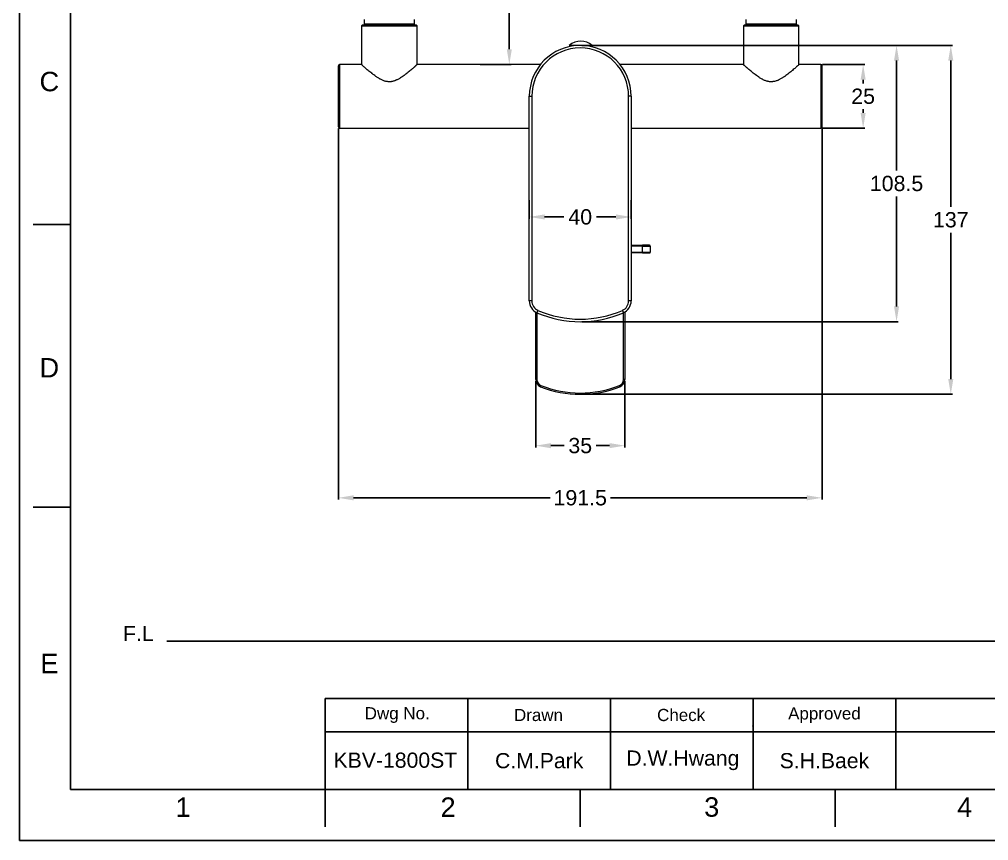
# Model space of a CAD drawing. Extents: x 9631 to 10472, y -18721 to -18126.
# Drawn here: x 9631 to 10011.7, y -18720.7 to -18398.2 of the extents above; entities that cross this region are included whole.
import ezdxf
from ezdxf.enums import TextEntityAlignment as Align

# ---------------------------------------------------------------- set-up
doc = ezdxf.new("R2010")
doc.units = 0
doc.header["$MEASUREMENT"] = 0
doc.layers.get('0').update_dxf_attribs({"linetype": 'CONTINUOUS', "lineweight": 13})
doc.layers.get('Defpoints').update_dxf_attribs({"linetype": 'CONTINUOUS'})
doc.layers.add('5', color=3, linetype='CONTINUOUS', lineweight=9)
for name, color, linetype in [('FORM', 7, 'CONTINUOUS'), ('TEXT', 2, 'CONTINUOUS'), ('벽', 2, 'CONTINUOUS')]:
    doc.layers.add(name, color=color, linetype=linetype)
doc.styles.get("Standard").update_dxf_attribs({"font": 'arial.ttf'})
doc.dimstyles.new('A4', dxfattribs={"dimtxt": 4, "dimasz": 3.5, "dimexe": 0.7, "dimexo": 0.625, "dimgap": 0.5, "dimtad": 1, "dimdec": 1, "dimdsep": 46, "dimtxsty": 'Standard', "dimcen": 2.5, "dimclrd": 5, "dimclre": 5, "dimclrt": 7, "dimadec": 3, "dimazin": 2, "dimtfac": 1, "dimtdec": 1, "dimtmove": 0, "dimatfit": 3, "dimfxl": 1.25, "dimarcsym": 0})

# ---------------------------------------------------------------- blocks, each defined once
blk = doc.blocks.new('*D81')
at = {"layer": '5', "color": 3, "lineweight": -2, "transparency": 16777216}
for p, q in [((9833.81, -18540.28), (9833.81, -18566.28)), ((9868.81, -18540.28), (9868.81, -18566.28)), ((9839.81, -18565.58), (9844.99, -18565.58)), ((9862.81, -18565.58), (9857.63, -18565.58))]:
    blk.add_line(p, q, dxfattribs=at)
at = {"layer": '5', "color": 3, "transparency": 16777216}
for points in [[(9839.81, -18564.58), (9839.81, -18566.58), (9833.81, -18565.58)], [(9862.81, -18564.58), (9862.81, -18566.58), (9868.81, -18565.58)]]:
    blk.add_solid(points, dxfattribs=at)
at = {"layer": 'Defpoints', "color": 0, "transparency": 16777216}
for p in [(9833.81, -18539.66), (9868.81, -18539.66), (9868.81, -18565.58)]:
    blk.add_point(p, dxfattribs=at)
at = {"layer": '5', "color": 4, "transparency": 16777216, "insert": (9851.31, -18565.58), "char_height": 6, "attachment_point": 5}
blk.add_mtext('35', dxfattribs=at)
blk = doc.blocks.new('*D82')
at = {"layer": '5', "color": 3, "lineweight": -2, "transparency": 16777216}
for p, q in [((9756.31, -18441.04), (9756.31, -18586.77)), ((9946.31, -18441.04), (9946.31, -18586.77)), ((9762.31, -18586.07), (9839.44, -18586.07)), ((9940.31, -18586.07), (9863.17, -18586.07))]:
    blk.add_line(p, q, dxfattribs=at)
at = {"layer": '5', "color": 3, "transparency": 16777216}
for points in [[(9762.31, -18585.07), (9762.31, -18587.07), (9756.31, -18586.07)], [(9940.31, -18585.07), (9940.31, -18587.07), (9946.31, -18586.07)]]:
    blk.add_solid(points, dxfattribs=at)
at = {"layer": 'Defpoints', "color": 0, "transparency": 16777216}
for p in [(9756.31, -18440.42), (9946.31, -18440.42), (9946.31, -18586.07)]:
    blk.add_point(p, dxfattribs=at)
at = {"layer": '5', "color": 4, "transparency": 16777216, "insert": (9851.31, -18586.07), "char_height": 6, "attachment_point": 5}
blk.add_mtext('191.5', dxfattribs=at)
blk = doc.blocks.new('*D83')
at = {"layer": '5', "color": 3, "lineweight": -2, "transparency": 16777216}
for p, q in [((9812.06, -18344.91), (9824.15, -18344.91)), ((9823.45, -18350.91), (9823.45, -18375.4)), ((9823.45, -18409.92), (9823.45, -18385.43)), ((9812.06, -18415.92), (9824.15, -18415.92))]:
    blk.add_line(p, q, dxfattribs=at)
at = {"layer": '5', "color": 3, "transparency": 16777216}
for points in [[(9822.45, -18350.91), (9824.45, -18350.91), (9823.45, -18344.91)], [(9822.45, -18409.92), (9824.45, -18409.92), (9823.45, -18415.92)]]:
    blk.add_solid(points, dxfattribs=at)
at = {"layer": 'Defpoints', "color": 0, "transparency": 16777216}
for p in [(9811.44, -18344.91), (9823.45, -18344.91), (9811.44, -18415.92)]:
    blk.add_point(p, dxfattribs=at)
at = {"layer": '5', "color": 4, "transparency": 16777216, "insert": (9823.45, -18380.41), "char_height": 6, "attachment_point": 5}
blk.add_mtext('71', dxfattribs=at)
blk = doc.blocks.new('*D84')
at = {"layer": '5', "color": 3, "lineweight": -2, "transparency": 16777216}
for p, q in [((9946.43, -18415.92), (9963.13, -18415.92)), ((9962.43, -18421.92), (9962.43, -18423.35)), ((9962.43, -18434.92), (9962.43, -18433.48)), ((9946.43, -18440.92), (9963.13, -18440.92))]:
    blk.add_line(p, q, dxfattribs=at)
at = {"layer": '5', "color": 3, "transparency": 16777216}
for points in [[(9961.43, -18421.92), (9963.43, -18421.92), (9962.43, -18415.92)], [(9961.43, -18434.92), (9963.43, -18434.92), (9962.43, -18440.92)]]:
    blk.add_solid(points, dxfattribs=at)
at = {"layer": 'Defpoints', "color": 0, "transparency": 16777216}
for p in [(9945.81, -18415.92), (9962.43, -18415.92), (9945.81, -18440.92)]:
    blk.add_point(p, dxfattribs=at)
at = {"layer": '5', "color": 4, "transparency": 16777216, "insert": (9962.43, -18428.42), "char_height": 6, "attachment_point": 5}
blk.add_mtext('25', dxfattribs=at)
blk = doc.blocks.new('*D85')
at = {"layer": '5', "color": 3, "lineweight": -2, "transparency": 16777216}
for p, q in [((9851.93, -18408.42), (9976.25, -18408.42)), ((9975.55, -18414.42), (9975.55, -18457.6)), ((9975.55, -18510.92), (9975.55, -18467.73)), ((9851.93, -18516.92), (9976.25, -18516.92))]:
    blk.add_line(p, q, dxfattribs=at)
at = {"layer": '5', "color": 3, "transparency": 16777216}
for points in [[(9974.55, -18414.42), (9976.55, -18414.42), (9975.55, -18408.42)], [(9974.55, -18510.92), (9976.55, -18510.92), (9975.55, -18516.92)]]:
    blk.add_solid(points, dxfattribs=at)
at = {"layer": 'Defpoints', "color": 0, "transparency": 16777216}
for p in [(9851.31, -18408.42), (9851.31, -18516.92), (9975.55, -18516.92)]:
    blk.add_point(p, dxfattribs=at)
at = {"layer": '5', "color": 4, "transparency": 16777216, "insert": (9975.55, -18462.67), "char_height": 6, "attachment_point": 5}
blk.add_mtext('108.5', dxfattribs=at)
blk = doc.blocks.new('*D86')
at = {"layer": '5', "color": 3, "lineweight": -2, "transparency": 16777216}
for p, q in [((9851.93, -18408.42), (9997.56, -18408.42)), ((9996.86, -18414.42), (9996.86, -18471.85)), ((9996.86, -18539.42), (9996.86, -18481.98)), ((9851.93, -18545.42), (9997.56, -18545.42))]:
    blk.add_line(p, q, dxfattribs=at)
at = {"layer": '5', "color": 3, "transparency": 16777216}
for points in [[(9995.86, -18414.42), (9997.86, -18414.42), (9996.86, -18408.42)], [(9995.86, -18539.42), (9997.86, -18539.42), (9996.86, -18545.42)]]:
    blk.add_solid(points, dxfattribs=at)
at = {"layer": 'Defpoints', "color": 0, "transparency": 16777216}
for p in [(9851.31, -18408.42), (9996.86, -18408.42), (9851.31, -18545.42)]:
    blk.add_point(p, dxfattribs=at)
at = {"layer": '5', "color": 4, "transparency": 16777216, "insert": (9996.86, -18476.92), "char_height": 6, "attachment_point": 5}
blk.add_mtext('137', dxfattribs=at)
blk = doc.blocks.new('*D87')
at = {"layer": '5', "color": 3, "lineweight": -2, "transparency": 16777216}
for p, q in [((9831.31, -18469.23), (9831.31, -18476.49)), ((9871.31, -18469.23), (9871.31, -18476.49)), ((9837.31, -18475.79), (9844.9, -18475.79)), ((9865.31, -18475.79), (9857.72, -18475.79))]:
    blk.add_line(p, q, dxfattribs=at)
at = {"layer": '5', "color": 3, "transparency": 16777216}
for points in [[(9837.31, -18474.79), (9837.31, -18476.79), (9831.31, -18475.79)], [(9865.31, -18474.79), (9865.31, -18476.79), (9871.31, -18475.79)]]:
    blk.add_solid(points, dxfattribs=at)
at = {"layer": 'Defpoints', "color": 0, "transparency": 16777216}
for p in [(9831.31, -18468.6), (9871.31, -18468.6), (9871.31, -18475.79)]:
    blk.add_point(p, dxfattribs=at)
at = {"layer": '5', "color": 4, "transparency": 16777216, "insert": (9851.31, -18475.79), "char_height": 6, "attachment_point": 5}
blk.add_mtext('40', dxfattribs=at)

msp = doc.modelspace()

# ---------------------------------------------------------------- linework, layer by layer
at = {"linetype": 'Continuous', "lineweight": 18}
for p, q in [((9766.41, -18398.22), (9766.41, -18400.12)), ((9786.21, -18400.12), (9786.21, -18398.22)), ((9916.41, -18398.22), (9916.41, -18400.12)), ((9936.21, -18400.12), (9936.21, -18398.22)), ((9765.71, -18400.42), (9765.41, -18400.72)), ((9765.41, -18400.72), (9776.31, -18400.72)), ((9765.41, -18400.72), (9765.41, -18415.94)), ((9776.31, -18400.42), (9765.71, -18400.42)), ((9766.41, -18400.12), (9766.71, -18400.42)), ((9776.31, -18400.12), (9766.41, -18400.12)), ((9786.21, -18400.12), (9776.31, -18400.12)), ((9786.91, -18400.42), (9776.31, -18400.42)), ((9776.31, -18400.72), (9787.21, -18400.72)), ((9785.91, -18400.42), (9786.21, -18400.12)), ((9787.21, -18400.72), (9786.91, -18400.42)), ((9787.21, -18415.94), (9787.21, -18400.72)), ((9915.71, -18400.42), (9915.41, -18400.72)), ((9915.41, -18400.72), (9926.31, -18400.72)), ((9915.41, -18400.72), (9915.41, -18415.94)), ((9926.31, -18400.42), (9915.71, -18400.42)), ((9916.41, -18400.12), (9916.71, -18400.42)), ((9926.31, -18400.12), (9916.41, -18400.12)), ((9936.21, -18400.12), (9926.31, -18400.12)), ((9936.91, -18400.42), (9926.31, -18400.42)), ((9926.31, -18400.72), (9937.21, -18400.72)), ((9935.91, -18400.42), (9936.21, -18400.12)), ((9937.21, -18400.72), (9936.91, -18400.42)), ((9937.21, -18415.93), (9937.21, -18400.72)), ((9849.98, -18408.46), (9847, -18408.46)), ((9847.95, -18408.46), (9847.95, -18408.7)), ((9856.02, -18408.46), (9852.63, -18408.46)), ((9855.07, -18408.77), (9855.07, -18408.46)), ((9756.31, -18440.42), (9756.31, -18416.42)), ((9765.41, -18415.92), (9756.81, -18415.92)), ((9835.67, -18415.92), (9787.21, -18415.92)), ((9915.41, -18415.92), (9866.95, -18415.92)), ((9945.81, -18415.92), (9937.21, -18415.92)), ((9946.31, -18428.42), (9946.31, -18416.42)), ((9831.31, -18508.78), (9831.31, -18428.42)), ((9871.31, -18428.42), (9871.31, -18508.78)), ((9946.31, -18440.42), (9946.31, -18428.42)), ((9756.81, -18440.92), (9831.31, -18440.92)), ((9871.31, -18440.92), (9945.81, -18440.92)), ((9871.31, -18486.92), (9875.81, -18486.92)), ((9875.81, -18489.92), (9871.31, -18489.92)), ((9878.51, -18486.92), (9875.81, -18486.92)), ((9875.81, -18489.92), (9878.51, -18489.92)), ((9878.81, -18487.22), (9878.81, -18489.62)), ((9833.81, -18539.66), (9833.81, -18513.11)), ((9868.81, -18513.11), (9868.81, -18539.66))]:
    msp.add_line(p, q, dxfattribs=at)
at = {"linetype": 'Continuous', "lineweight": 13}
for p, q in [((9756.81, -18415.92), (9756.81, -18440.92)), ((9945.81, -18415.92), (9945.81, -18428.42)), ((9831.31, -18428.42), (9832.31, -18428.42)), ((9832.31, -18428.42), (9832.31, -18508.78)), ((9871.31, -18428.42), (9870.31, -18428.42)), ((9870.31, -18508.78), (9870.31, -18428.42)), ((9945.81, -18428.42), (9945.81, -18440.92)), ((9875.81, -18487.22), (9871.31, -18487.22)), ((9871.31, -18489.62), (9875.81, -18489.62)), ((9875.81, -18487.22), (9875.81, -18486.92)), ((9875.81, -18489.62), (9875.81, -18487.22)), ((9875.81, -18487.22), (9878.81, -18487.22)), ((9875.81, -18489.92), (9875.81, -18489.62)), ((9875.81, -18489.62), (9878.81, -18489.62)), ((9832.31, -18508.78), (9831.31, -18508.78)), ((9871.31, -18508.78), (9870.31, -18508.78)), ((9834.71, -18512.45), (9834.31, -18513.37)), ((9834.31, -18513.37), (9834.31, -18539.66)), ((9867.91, -18512.45), (9868.31, -18513.37)), ((9868.31, -18539.66), (9868.31, -18513.37)), ((9833.81, -18539.66), (9834.31, -18539.66)), ((9868.81, -18539.66), (9868.31, -18539.66)), ((9835.71, -18542.45), (9835.89, -18541.98)), ((9866.91, -18542.45), (9866.73, -18541.98))]:
    msp.add_line(p, q, dxfattribs=at)
at = {"linetype": 'Continuous', "lineweight": 18}
for centre, radius, start, end in [((9851.51, -18413.6), 6.84, 48.7229, 131.2771), ((9851.31, -18428.42), 20, 0, 180), ((9756.81, -18416.42), 0.5, 90, 180), ((9945.81, -18416.42), 0.5, 0, 90), ((9756.81, -18440.42), 0.5, 180, 270), ((9945.81, -18440.42), 0.5, 270, 0), ((9878.51, -18487.22), 0.3, 0, 90), ((9878.51, -18489.62), 0.3, 270, 0), ((9836.31, -18508.78), 5, 180, 246.4218), ((9866.31, -18508.78), 5, 293.5782, 0), ((9851.31, -18474.42), 42.5, 246.4218, 293.5782), ((9836.81, -18539.66), 3, 180, 248.4638), ((9865.81, -18539.66), 3, 291.5362, 0), ((9851.31, -18502.92), 42.5, 248.4638, 291.5362)]:
    msp.add_arc(centre, radius, start, end, dxfattribs=at)
at = {"linetype": 'Continuous', "lineweight": 13}
for centre, radius, start, end in [((9851.31, -18428.42), 19, 0, 180), ((9836.31, -18508.78), 4, 180, 246.4218), ((9866.31, -18508.78), 4, 293.5782, 0), ((9851.31, -18474.42), 41.5, 246.4218, 293.5782), ((9836.81, -18539.66), 2.5, 180, 248.4638), ((9865.81, -18539.66), 2.5, 291.5362, 0), ((9851.31, -18502.92), 42, 248.4638, 291.5362)]:
    msp.add_arc(centre, radius, start, end, dxfattribs=at)
at = {"linetype": 'Continuous', "lineweight": 18}
for points, knots in [([(9787.21, -18415.92), (9787.21, -18415.92), (9787.21, -18415.92), (9787.2, -18415.94), (9787.18, -18415.95), (9787.16, -18415.97), (9787.16, -18415.98), (9787.15, -18415.99), (9787.15, -18415.99), (9787.13, -18416.01), (9787.12, -18416.02), (9787.05, -18416.09), (9786.98, -18416.16), (9786.8, -18416.32), (9786.69, -18416.42), (9786.54, -18416.57), (9786.51, -18416.6), (9786.44, -18416.66), (9786.34, -18416.75), (9786.23, -18416.85), (9785.99, -18417.06), (9785.83, -18417.21), (9785.55, -18417.45), (9785.46, -18417.53), (9785.34, -18417.63), (9785.31, -18417.66), (9785.26, -18417.7), (9785.24, -18417.72), (9785.16, -18417.78), (9785.11, -18417.83), (9784.86, -18418.05), (9784.64, -18418.23), (9784.2, -18418.6), (9783.96, -18418.8), (9783.48, -18419.19), (9783.23, -18419.38), (9782.84, -18419.69), (9782.71, -18419.79), (9782.51, -18419.94), (9782.44, -18419.99), (9782.3, -18420.09), (9782.23, -18420.14), (9781.89, -18420.4), (9781.6, -18420.6), (9781.17, -18420.89), (9781.02, -18420.99), (9780.72, -18421.18), (9780.56, -18421.27), (9780.25, -18421.46), (9780.1, -18421.55), (9779.78, -18421.72), (9779.61, -18421.81), (9779.28, -18421.97), (9779.11, -18422.05), (9778.89, -18422.14), (9778.85, -18422.16), (9778.76, -18422.2), (9778.71, -18422.21), (9778.58, -18422.27), (9778.49, -18422.3), (9778.22, -18422.39), (9778.04, -18422.45), (9777.67, -18422.55), (9777.48, -18422.59), (9777.2, -18422.64), (9777.1, -18422.66), (9776.95, -18422.67), (9776.91, -18422.68), (9776.81, -18422.69), (9776.76, -18422.69), (9776.52, -18422.71), (9776.32, -18422.71), (9775.94, -18422.7), (9775.75, -18422.69), (9775.46, -18422.65), (9775.32, -18422.63), (9775.18, -18422.6), (9775.08, -18422.58), (9775.03, -18422.57), (9774.8, -18422.51), (9774.61, -18422.46), (9774.25, -18422.35), (9774.07, -18422.28), (9773.72, -18422.14), (9773.55, -18422.07), (9773.21, -18421.91), (9773.04, -18421.83), (9772.83, -18421.72), (9772.79, -18421.69), (9772.71, -18421.65), (9772.59, -18421.58), (9772.47, -18421.52), (9772.23, -18421.38), (9772.07, -18421.28), (9771.77, -18421.09), (9771.61, -18421), (9771.32, -18420.8), (9771.17, -18420.7), (9770.74, -18420.41), (9770.46, -18420.2), (9770.05, -18419.9), (9769.92, -18419.8), (9769.72, -18419.65), (9769.66, -18419.6), (9769.56, -18419.52), (9769.53, -18419.49), (9769.46, -18419.44), (9769.17, -18419.22), (9768.89, -18418.99), (9768.42, -18418.61), (9768.2, -18418.42), (9767.76, -18418.05), (9767.55, -18417.88), (9767.26, -18417.62), (9767.16, -18417.54), (9767.02, -18417.41), (9766.98, -18417.37), (9766.89, -18417.29), (9766.84, -18417.25), (9766.62, -18417.06), (9766.46, -18416.92), (9766.17, -18416.66), (9766.04, -18416.54), (9765.87, -18416.38), (9765.82, -18416.33), (9765.75, -18416.26), (9765.72, -18416.24), (9765.68, -18416.2), (9765.66, -18416.18), (9765.56, -18416.09), (9765.5, -18416.03), (9765.43, -18415.95), (9765.41, -18415.92), (9765.41, -18415.92)], [0, 0, 0, 0, 0.009174, 0.009174, 0.024671, 0.024671, 0.028545, 0.028545, 0.032419, 0.032419, 0.040168, 0.040168, 0.071161, 0.071161, 0.102154, 0.102154, 0.109903, 0.109903, 0.117651, 0.133148, 0.133148, 0.164141, 0.164141, 0.179638, 0.179638, 0.183512, 0.183512, 0.187386, 0.187386, 0.195134, 0.195134, 0.226128, 0.226128, 0.257121, 0.257121, 0.288114, 0.288114, 0.303611, 0.303611, 0.311359, 0.311359, 0.319108, 0.319108, 0.350101, 0.350101, 0.365598, 0.365598, 0.381094, 0.381094, 0.396591, 0.396591, 0.412088, 0.412088, 0.427584, 0.427584, 0.431459, 0.431459, 0.435333, 0.435333, 0.443081, 0.443081, 0.458578, 0.458578, 0.474074, 0.474074, 0.481823, 0.481823, 0.485697, 0.485697, 0.489571, 0.489571, 0.505068, 0.505068, 0.520564, 0.520564, 0.528313, 0.532187, 0.532187, 0.536061, 0.536061, 0.551558, 0.551558, 0.567054, 0.567054, 0.582551, 0.582551, 0.598048, 0.598048, 0.601922, 0.601922, 0.605796, 0.613544, 0.613544, 0.629041, 0.629041, 0.644538, 0.644538, 0.660034, 0.660034, 0.691028, 0.691028, 0.706524, 0.706524, 0.714273, 0.714273, 0.718147, 0.718147, 0.722021, 0.753014, 0.753014, 0.784008, 0.784008, 0.815001, 0.815001, 0.830498, 0.830498, 0.838246, 0.838246, 0.845994, 0.845994, 0.876988, 0.876988, 0.907981, 0.907981, 0.923478, 0.923478, 0.931226, 0.931226, 0.938974, 0.938974, 0.969968, 0.969968, 1, 1, 1, 1]), ([(9937.21, -18415.92), (9937.21, -18415.92), (9937.19, -18415.95), (9937.14, -18416), (9937.11, -18416.03), (9937.08, -18416.06), (9937.07, -18416.07), (9937.05, -18416.09), (9937.03, -18416.11), (9937, -18416.14), (9936.9, -18416.23), (9936.81, -18416.32), (9936.64, -18416.47), (9936.58, -18416.53), (9936.48, -18416.62), (9936.43, -18416.66), (9936.38, -18416.71), (9936.34, -18416.74), (9936.33, -18416.76), (9936.16, -18416.91), (9936, -18417.05), (9935.66, -18417.35), (9935.48, -18417.52), (9935.08, -18417.85), (9934.88, -18418.03), (9934.63, -18418.24), (9934.6, -18418.26), (9934.55, -18418.31), (9934.52, -18418.33), (9934.44, -18418.4), (9934.27, -18418.55), (9934.09, -18418.69), (9933.74, -18418.98), (9933.49, -18419.18), (9932.99, -18419.58), (9932.72, -18419.78), (9932.19, -18420.18), (9931.91, -18420.38), (9931.55, -18420.63), (9931.47, -18420.68), (9931.33, -18420.78), (9931.25, -18420.83), (9931.03, -18420.98), (9930.88, -18421.08), (9930.57, -18421.27), (9930.41, -18421.36), (9930.1, -18421.55), (9929.94, -18421.64), (9929.61, -18421.81), (9929.44, -18421.89), (9929.19, -18422.01), (9929.1, -18422.05), (9928.93, -18422.13), (9928.84, -18422.16), (9928.58, -18422.27), (9928.4, -18422.33), (9928.04, -18422.45), (9927.85, -18422.5), (9927.48, -18422.59), (9927.29, -18422.63), (9927.05, -18422.66), (9927, -18422.67), (9926.9, -18422.68), (9926.76, -18422.69), (9926.62, -18422.7), (9926.33, -18422.71), (9926.13, -18422.71), (9925.75, -18422.69), (9925.56, -18422.66), (9925.28, -18422.62), (9925.18, -18422.6), (9925.04, -18422.57), (9924.99, -18422.56), (9924.9, -18422.54), (9924.85, -18422.52), (9924.62, -18422.46), (9924.44, -18422.41), (9924.08, -18422.28), (9923.9, -18422.22), (9923.56, -18422.07), (9923.39, -18421.99), (9923.13, -18421.87), (9923.05, -18421.83), (9922.88, -18421.74), (9922.8, -18421.7), (9922.56, -18421.57), (9922.4, -18421.48), (9922.08, -18421.29), (9921.93, -18421.2), (9921.63, -18421.01), (9921.48, -18420.91), (9921.04, -18420.62), (9920.76, -18420.42), (9920.2, -18420.01), (9919.93, -18419.81), (9919.61, -18419.56), (9919.54, -18419.51), (9919.41, -18419.41), (9919.22, -18419.26), (9919.04, -18419.11), (9918.67, -18418.81), (9918.44, -18418.62), (9917.99, -18418.25), (9917.78, -18418.07), (9917.37, -18417.72), (9917.18, -18417.55), (9916.97, -18417.37), (9916.93, -18417.33), (9916.88, -18417.29), (9916.81, -18417.23), (9916.68, -18417.11), (9916.56, -18417.01), (9916.33, -18416.8), (9916.19, -18416.67), (9916, -18416.5), (9915.94, -18416.44), (9915.86, -18416.37), (9915.82, -18416.33), (9915.78, -18416.3), (9915.76, -18416.27), (9915.75, -18416.26), (9915.64, -18416.16), (9915.57, -18416.09), (9915.46, -18415.99), (9915.43, -18415.95), (9915.41, -18415.92), (9915.41, -18415.92), (9915.41, -18415.92)], [0, 0, 0, 0, 0.028814, 0.028814, 0.044305, 0.044305, 0.048177, 0.048177, 0.05205, 0.059795, 0.059795, 0.090777, 0.090777, 0.106268, 0.106268, 0.114014, 0.117886, 0.117886, 0.121759, 0.121759, 0.152741, 0.152741, 0.183723, 0.183723, 0.214704, 0.214704, 0.218577, 0.218577, 0.22245, 0.22245, 0.230195, 0.245686, 0.245686, 0.276668, 0.276668, 0.30765, 0.30765, 0.338632, 0.338632, 0.346377, 0.346377, 0.354123, 0.354123, 0.369614, 0.369614, 0.385104, 0.385104, 0.400595, 0.400595, 0.416086, 0.416086, 0.423832, 0.423832, 0.431577, 0.431577, 0.447068, 0.447068, 0.462559, 0.462559, 0.47805, 0.47805, 0.481923, 0.481923, 0.485795, 0.493541, 0.493541, 0.509032, 0.509032, 0.524523, 0.524523, 0.532268, 0.532268, 0.536141, 0.536141, 0.540013, 0.540013, 0.555504, 0.555504, 0.570995, 0.570995, 0.586486, 0.586486, 0.594232, 0.594232, 0.601977, 0.601977, 0.617468, 0.617468, 0.632959, 0.632959, 0.64845, 0.64845, 0.679432, 0.679432, 0.710413, 0.710413, 0.718159, 0.718159, 0.725904, 0.741395, 0.741395, 0.772377, 0.772377, 0.803359, 0.803359, 0.834341, 0.834341, 0.838213, 0.842086, 0.842086, 0.849831, 0.865322, 0.865322, 0.896304, 0.896304, 0.911795, 0.911795, 0.919541, 0.923413, 0.923413, 0.927286, 0.927286, 0.958268, 0.958268, 0.98925, 0.98925, 1, 1, 1, 1])]:
    msp.add_open_spline(points, degree=3, knots=knots, dxfattribs=at)
at = {"layer": 'FORM', "color": 7, "linetype": 'Continuous'}
for p, q in [((9631.02, -18720.65), (9631.02, -18125.94)), ((9651.04, -18145.97), (9651.04, -18700.63)), ((9651.04, -18478.76), (9636.49, -18478.76)), ((9651.04, -18589.7), (9636.49, -18589.7)), ((9807.18, -18664.87), (9751.16, -18664.87)), ((9751.16, -18664.87), (9751.16, -18700.63)), ((9751.16, -18675.6), (9751.16, -18664.87)), ((10451.99, -18700.63), (9651.04, -18700.63)), ((9751.16, -18700.63), (9751.16, -18715.18)), ((9851.28, -18700.63), (9851.28, -18715.18)), ((9951.4, -18700.63), (9951.4, -18715.18)), ((9631.02, -18720.65), (10472.02, -18720.65))]:
    msp.add_line(p, q, dxfattribs=at)
at = {"layer": 'FORM'}
for p, q in [((9807.18, -18664.87), (10451.99, -18664.87)), ((9807.18, -18664.87), (9807.18, -18700.63)), ((9863.2, -18664.87), (9863.2, -18700.63)), ((9919.22, -18700.63), (9919.22, -18664.87)), ((9975.24, -18700.63), (9975.24, -18664.87)), ((9751.16, -18677.98), (10308.97, -18677.98))]:
    msp.add_line(p, q, dxfattribs=at)
at = {"layer": 'TEXT'}
msp.add_point((9919.22, -18675.6), dxfattribs=at)
at = {"layer": '벽'}
msp.add_line((9688.98, -18642.34), (10445.11, -18642.34), dxfattribs=at)

# ---------------------------------------------------------------- texts
at = {"layer": 'FORM', "char_height": 7.63, "attachment_point": 5}
for s, width, insert in [('C', 10.0119, (9642.78, -18422.67)), ('D', 10.0119, (9642.78, -18535)), ('E', 10.0119, (9642.78, -18651.11)), ('1', 50.0595, (9695.32, -18707.51)), ('2', 50.0595, (9799.4, -18707.51)), ('3', 50.0595, (9902.96, -18707.51)), ('4', 50.0595, (10002.31, -18707.51))]:
    msp.add_mtext_dynamic_manual_height_columns(s, width=width, gutter_width=12.51, heights=[0], dxfattribs=dict(at, insert=insert))
at = {"layer": 'TEXT', "attachment_point": 5}
for s, insert, char_height in [('Dwg No.', (9779.43, -18671.36), 4.768), ('Drawn', (9834.92, -18671.36), 4.768), ('Check', (9890.94, -18671.36), 4.768), ('Approved', (9947.23, -18671.43), 4.768), ('KBV-1800ST', (9778.7, -18689.11), 5.959), ('C.M.Park', (9835.19, -18689.3), 5.959), ('D.W.Hwang', (9891.62, -18689.14), 5.959), ('S.H.Baek', (9947.23, -18689.3), 5.959)]:
    msp.add_mtext_dynamic_manual_height_columns(s, width=56.019, gutter_width=29.8, heights=[0], dxfattribs=dict(at, insert=insert, char_height=char_height))
at = {"layer": '벽'}
msp.add_text('F.L', height=6, dxfattribs=at).set_placement((9677.74, -18639.34), align=Align.MIDDLE_CENTER)

# ---------------------------------------------------------------- dimensions: what is measured, and where the dimension line sits
at = {"layer": '5'}
for base, p1, p2, picture, middle in [((9823.45, -18344.91), (9811.44, -18415.92), (9811.44, -18344.91), '*D83', (9823.45, -18380.41)), ((9975.55, -18516.92), (9851.31, -18408.42), (9851.31, -18516.92), '*D85', (9975.55, -18462.67)), ((9996.86, -18408.42), (9851.31, -18545.42), (9851.31, -18408.42), '*D86', (9996.86, -18476.92))]:
    dim = msp.add_linear_dim(base=base, p1=p1, p2=p2, angle=90, dimstyle='A4', override={"dimtxt": 6, "dimasz": 6, "dimgap": 2, "dimtad": 0, "dimtih": 1, "dimclrd": 3, "dimclre": 3, "dimclrt": 4}, dxfattribs=at)
    dim.commit()
    dim.dimension.update_dxf_attribs({"geometry": picture, "text_midpoint": middle})
dim = msp.add_linear_dim(base=(9962.43, -18415.92), p1=(9945.81, -18440.92), p2=(9945.81, -18415.92), angle=90, dimstyle='A4', override={"dimtxt": 6, "dimasz": 6, "dimgap": 2, "dimtad": 0, "dimtih": 1, "dimclrd": 3, "dimclre": 3, "dimclrt": 4}, dxfattribs=at)
dim.commit()
dim.dimension.update_dxf_attribs({"geometry": '*D84', "text_midpoint": (9962.43, -18428.42), "dimtype": 160})
dim = msp.add_linear_dim(base=(9946.31, -18586.07), p1=(9756.31, -18440.42), p2=(9946.31, -18440.42), text='191.5', dimstyle='A4', override={"dimtxt": 6, "dimasz": 6, "dimgap": 2, "dimtad": 0, "dimtih": 1, "dimclrd": 3, "dimclre": 3, "dimclrt": 4}, dxfattribs=at)
dim.commit()
dim.dimension.update_dxf_attribs({"geometry": '*D82', "text_midpoint": (9851.31, -18586.07)})
for base, p1, p2, picture, middle in [((9871.31, -18475.79), (9831.31, -18468.6), (9871.31, -18468.6), '*D87', (9851.31, -18475.79)), ((9868.81, -18565.58), (9833.81, -18539.66), (9868.81, -18539.66), '*D81', (9851.31, -18565.58))]:
    dim = msp.add_linear_dim(base=base, p1=p1, p2=p2, dimstyle='A4', override={"dimtxt": 6, "dimasz": 6, "dimgap": 2, "dimtad": 0, "dimtih": 1, "dimclrd": 3, "dimclre": 3, "dimclrt": 4}, dxfattribs=at)
    dim.commit()
    dim.dimension.update_dxf_attribs({"geometry": picture, "text_midpoint": middle})

doc.saveas('drawing.dxf')
